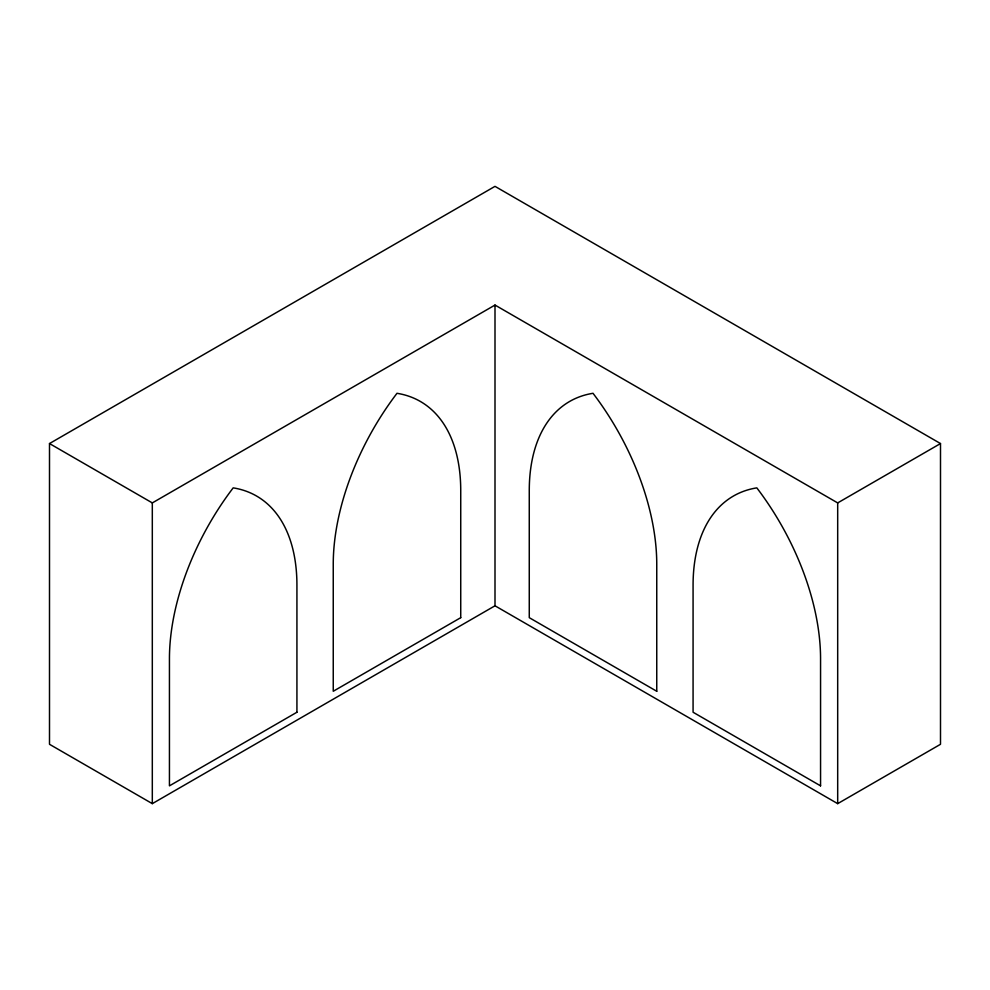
<?xml version="1.0" encoding="UTF-8"?>
<svg xmlns="http://www.w3.org/2000/svg" width="990" height="990" viewBox="0 0 990 990"><rect width="100%" height="100%" fill="white"/><g stroke="black" fill="none" stroke-linecap="round" stroke-linejoin="round"><path stroke-width="1.49" d="M49.5 443.557L495 186.355L940.5 443.557L940.5 744.294L837.688 803.645L495 605.793L152.311 803.645L49.5 744.294L49.5 443.557L152.311 502.908L495 305.056L837.688 502.908L940.5 443.557M837.688 502.908L837.688 803.645M495 305.056L495 605.793M152.311 502.908L152.311 803.645M296.926 712.243L169.439 785.85L169.439 658.82A194.783 112.464 -60 0 1 233.182 487.872A194.783 112.464 -60 0 1 296.926 585.214L296.926 712.243M460.734 617.673L333.246 691.268L333.246 564.25A194.783 112.464 -60 0 1 396.99 393.302A194.783 112.464 -60 0 1 460.734 490.644L460.734 617.673M656.754 691.268L529.266 617.673L529.266 490.644A194.783 112.464 60 0 1 593.01 393.302A194.783 112.464 60 0 1 656.754 564.25L656.754 691.268M820.562 785.85L693.074 712.243L693.074 585.214A194.783 112.464 60 0 1 756.818 487.872A194.783 112.464 60 0 1 820.562 658.82L820.562 785.85"/></g></svg>
